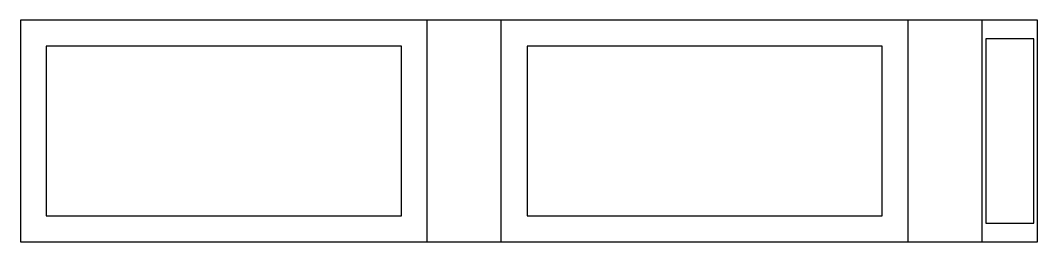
# Model space of a CAD drawing. Header units: millimetres. Extents: x 26 to 301, y 48 to 108.
import ezdxf

# ---------------------------------------------------------------- set-up
doc = ezdxf.new("R2010")
doc.units = ezdxf.units.MM
for name, color, linetype in [('CREASE', 5, 'Continuous'), ('CUT', 1, 'Continuous'), ('GLUE', 8, 'Continuous'), ('SAFE', 3, 'Continuous')]:
    doc.layers.add(name, color=color, linetype=linetype)

msp = doc.modelspace()

# ---------------------------------------------------------------- linework, layer by layer
at = {"layer": 'CREASE'}
for points in [[(136, 48), (136, 108)], [(156, 48), (156, 108)], [(266, 48), (266, 108)], [(286, 48), (286, 108)]]:
    msp.add_lwpolyline(points, dxfattribs=at)
at = {"layer": 'CUT'}
msp.add_lwpolyline([(301, 48), (301, 108), (26, 108), (26, 48), (301, 48)], close=True, dxfattribs=at)
at = {"layer": 'GLUE'}
msp.add_lwpolyline([(300, 53), (300, 103), (287, 103), (287, 53), (300, 53)], close=True, dxfattribs=at)
at = {"layer": 'SAFE'}
for points in [[(129, 55), (129, 101), (33, 101), (33, 55), (129, 55)], [(259, 55), (259, 101), (163, 101), (163, 55), (259, 55)]]:
    msp.add_lwpolyline(points, close=True, dxfattribs=at)

doc.saveas('drawing.dxf')
